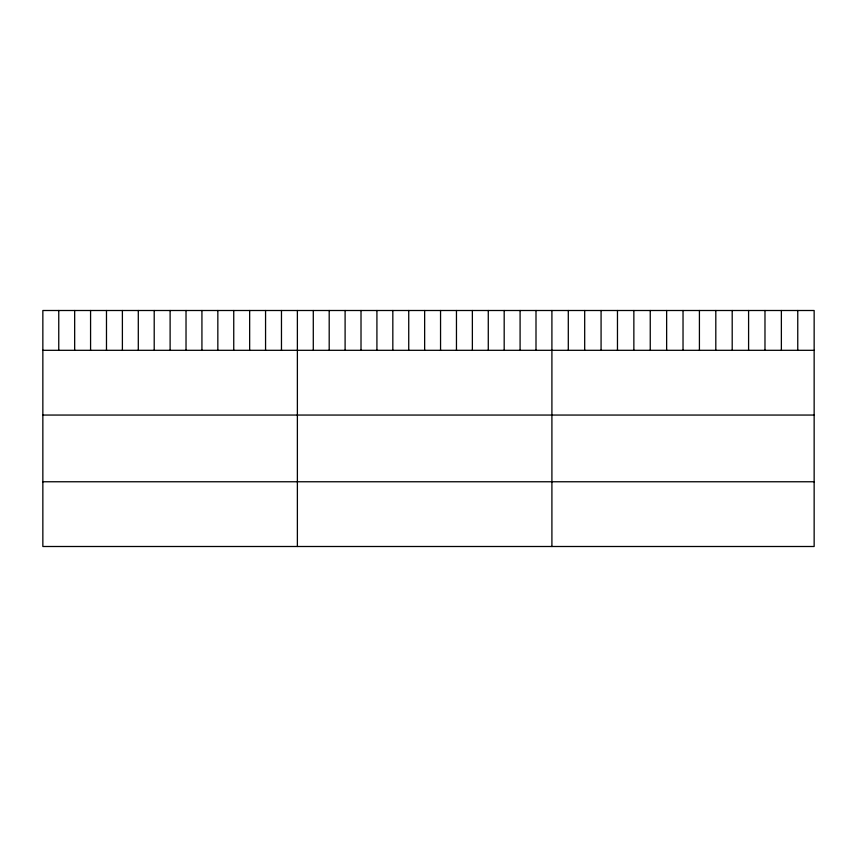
<?xml version="1.0" encoding="UTF-8"?>
<svg xmlns="http://www.w3.org/2000/svg" width="857" height="857" viewBox="0 0 857 857"><rect width="100%" height="100%" fill="white"/><g stroke="black" fill="none" stroke-linecap="round" stroke-linejoin="round"><path stroke-width="1.29" d="M814.15 350.309L814.15 546.498L42.85 546.498L42.85 310.502L814.15 310.502L814.15 350.309L42.85 350.309M42.85 415.056L814.15 415.056M42.85 481.763L814.15 481.763M797.76 310.502L797.76 350.309M781.37 310.502L781.37 350.309M764.98 310.502L764.98 350.309M748.589 310.502L748.589 350.309M732.199 310.502L732.199 350.309M715.809 310.502L715.809 350.309M699.419 310.502L699.419 350.309M683.029 310.502L683.029 350.309M666.639 310.502L666.639 350.309M650.249 310.502L650.249 350.309M633.859 310.502L633.859 350.309M617.468 310.502L617.468 350.309M601.078 310.502L601.078 350.309M584.688 310.502L584.688 350.309M568.298 310.502L568.298 350.309M551.908 310.502L551.908 546.498M536 310.502L536 350.309M520.092 310.502L520.092 350.309M504.184 310.502L504.184 350.309M488.276 310.502L488.276 350.309M472.368 310.502L472.368 350.309M456.46 310.502L456.46 350.309M440.552 310.502L440.552 350.309M424.644 310.502L424.644 350.309M408.735 310.502L408.735 350.309M392.827 310.502L392.827 350.309M376.919 310.502L376.919 350.309M361.011 310.502L361.011 350.309M345.103 310.502L345.103 350.309M329.195 310.502L329.195 350.309M313.287 310.502L313.287 350.309M297.379 310.502L297.379 546.498M281.471 310.502L281.471 350.309M265.563 310.502L265.563 350.309M249.655 310.502L249.655 350.309M233.747 310.502L233.747 350.309M217.839 310.502L217.839 350.309M201.931 310.502L201.931 350.309M186.023 310.502L186.023 350.309M170.115 310.502L170.115 350.309M154.206 310.502L154.206 350.309M138.298 310.502L138.298 350.309M122.39 310.502L122.39 350.309M106.482 310.502L106.482 350.309M90.574 310.502L90.574 350.309M74.666 310.502L74.666 350.309M58.758 310.502L58.758 350.309"/></g></svg>
